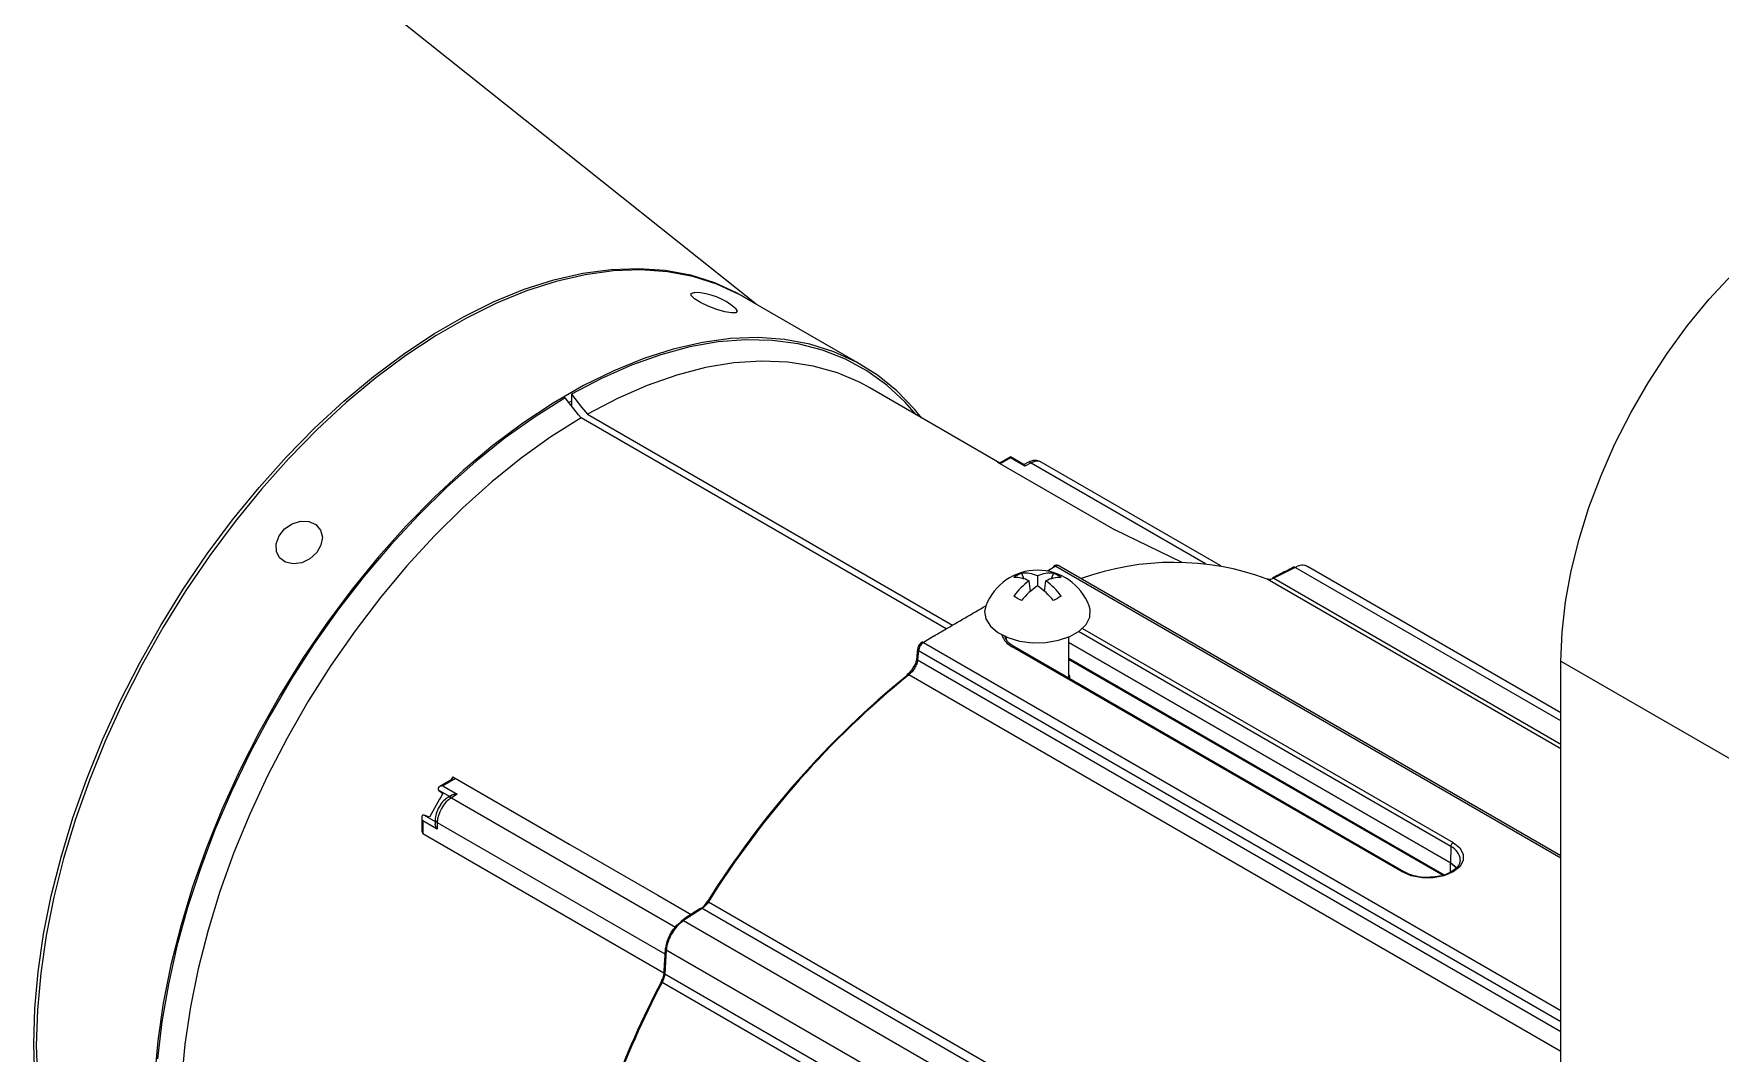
# Model space of a CAD drawing. Extents: x 8 to 113, y 0 to 87.
# Drawn here: x 70.52 to 78.05, y 11.12 to 15.67 of the extents above; entities that cross this region are included whole.
import ezdxf

# ---------------------------------------------------------------- set-up
doc = ezdxf.new("R2010")
doc.units = 0
doc.header["$MEASUREMENT"] = 0
doc.layers.add('OBJECT', color=7, linetype='CONTINUOUS')

msp = doc.modelspace()

# ---------------------------------------------------------------- linework, layer by layer
at = {"layer": 'OBJECT'}
for p, q in [((73.7409, 14.4642), (71.0983, 16.569)), ((73.6895, 14.4938), (73.6733, 14.5029)), ((74.2124, 14.192), (73.6895, 14.4938)), ((74.8293, 13.7544), (74.2479, 14.0901)), ((72.9164, 14.0311), (72.9073, 14.0259)), ((72.9117, 14.0155), (72.9164, 14.0128)), ((72.9164, 14.0618), (72.9164, 14.0128)), ((74.5895, 13.0142), (72.9588, 13.9556)), ((72.9871, 13.9719), (74.6178, 13.0306)), ((74.8771, 13.782), (74.8275, 13.7534)), ((74.9382, 13.7467), (74.8771, 13.782)), ((74.8185, 13.7577), (75.3418, 13.4556)), ((74.8275, 13.7533), (74.8185, 13.7577)), ((74.8771, 13.7769), (74.8311, 13.7504)), ((74.9414, 13.7398), (74.8771, 13.7769)), ((74.9541, 13.7565), (74.9373, 13.7473)), ((74.9685, 13.7547), (74.9414, 13.7398)), ((74.9685, 13.7547), (75.7467, 13.3055)), ((75.8158, 13.296), (75.0139, 13.7589)), ((75.6432, 13.3102), (75.3418, 13.4556)), ((74.9255, 13.2629), (74.9363, 13.2374)), ((75.0784, 13.2941), (75.0406, 13.2723)), ((75.0689, 13.2629), (75.0581, 13.2374)), ((75.0784, 13.2941), (77.3347, 11.9916)), ((77.3347, 12.0017), (75.0932, 13.2957)), ((76.1475, 13.2882), (76.0532, 13.2399)), ((77.3347, 12.6029), (76.1475, 13.2882)), ((77.3347, 12.6397), (76.2036, 13.2927)), ((74.9654, 13.1815), (74.9593, 13.2285)), ((74.9972, 13.2504), (74.9972, 13.2067)), ((75.029, 13.1815), (75.0351, 13.2285)), ((77.3347, 12.4793), (76.0234, 13.2363)), ((76.0532, 13.2399), (77.3347, 12.5001)), ((74.5346, 12.9819), (74.4883, 12.9534)), ((74.4883, 12.9534), (77.3347, 11.3102)), ((74.8567, 12.9786), (74.8567, 12.9714)), ((75.1376, 12.7945), (75.1377, 12.9785)), ((75.1377, 12.9534), (76.8408, 11.9702)), ((76.8424, 12.0422), (75.18, 13.0019)), ((75.1975, 13.016), (76.853, 12.0602)), ((74.4577, 12.8827), (74.4578, 12.8831)), ((74.4663, 12.9178), (74.4621, 12.8758)), ((74.4663, 12.9178), (77.3347, 11.2619)), ((74.8915, 12.9351), (74.8785, 12.9438)), ((76.6256, 11.929), (74.884, 12.9344)), ((76.6331, 11.9297), (74.8915, 12.9351)), ((76.8408, 11.9696), (75.1377, 12.9528)), ((75.1377, 12.8829), (76.813, 11.9157)), ((75.1377, 12.8781), (76.8074, 11.9142)), ((77.3347, 11.1278), (74.4225, 12.809)), ((74.4621, 12.8758), (77.3347, 11.2175)), ((77.3347, 12.8697), (78.2186, 12.3594)), ((77.3347, 7.9713), (77.3347, 12.8697)), ((72.3861, 12.3535), (72.3771, 12.3388)), ((72.3861, 12.3535), (72.9094, 12.0514)), ((72.3723, 12.2663), (72.3232, 12.2947)), ((72.3232, 12.2947), (72.3419, 12.2797)), ((72.3765, 12.3384), (72.3269, 12.3098)), ((72.3987, 12.3462), (72.3419, 12.3134)), ((72.3419, 12.3134), (72.4062, 12.2763)), ((72.4062, 12.2763), (72.3804, 12.2606)), ((72.3816, 12.272), (72.3648, 12.2618)), ((72.3804, 12.2606), (73.3807, 11.6831)), ((72.2474, 12.1721), (72.2474, 12.1108)), ((72.3161, 12.1202), (72.2518, 12.1573)), ((72.2518, 12.1573), (72.2518, 12.1006)), ((72.2586, 12.1829), (72.3078, 12.1545)), ((72.2818, 12.1738), (72.2586, 12.1829)), ((72.3079, 12.1633), (72.3075, 12.1436)), ((72.3167, 12.1504), (72.3161, 12.1202)), ((72.3167, 12.1504), (73.3336, 11.5634)), ((72.2474, 12.1108), (72.2518, 12.1006)), ((72.2518, 12.1006), (73.3282, 11.4792)), ((72.9094, 12.0514), (73.3018, 11.8249)), ((76.8424, 12.0422), (76.8408, 11.9702)), ((76.8418, 11.928), (76.8408, 11.9696)), ((73.3018, 11.8249), (73.4502, 11.7392)), ((73.5002, 11.766), (73.4165, 11.7116)), ((76.2702, 10.167), (73.5002, 11.766)), ((73.5276, 11.7955), (76.2988, 10.1958)), ((73.4165, 11.7116), (76.2837, 10.0564)), ((73.3395, 11.5796), (73.3324, 11.4737)), ((76.2095, 9.9228), (73.3395, 11.5796)), ((73.328, 11.4805), (73.3281, 11.4807)), ((73.3324, 11.4737), (76.1024, 9.8746)), ((76.0919, 9.8365), (73.3208, 11.4363))]:
    msp.add_line(p, q, dxfattribs=at)
at = {"layer": 'OBJECT', "flags": 128}
for points in [[(77.3347, 12.8697), (77.3398, 12.9998), (77.355, 13.1347), (77.3803, 13.2732), (77.4153, 13.4141), (77.4598, 13.5563), (77.5135, 13.6985), (77.5758, 13.8395), (77.6462, 13.9781), (77.7242, 14.1131), (77.809, 14.2434), (77.9, 14.3679), (77.9963, 14.4854), (78.0971, 14.5951), (78.2017, 14.6959), (78.309, 14.787), (78.4182, 14.8676), (78.5283, 14.9371)], [(70.515, 11.1604), (70.52, 11.3195), (70.5348, 11.4835), (70.5594, 11.6515), (70.5936, 11.8225), (70.6374, 11.9957), (70.6903, 12.1702), (70.7522, 12.345), (70.8227, 12.5191), (70.9015, 12.6918), (70.9881, 12.862), (71.0821, 13.0288), (71.183, 13.1913), (71.2901, 13.3487), (71.403, 13.5002), (71.5211, 13.6449), (71.6437, 13.782), (71.7702, 13.9109), (71.8998, 14.0308), (72.032, 14.1411), (72.1659, 14.2411), (72.301, 14.3305), (72.4364, 14.4087), (72.5714, 14.4752), (72.7054, 14.5298), (72.8375, 14.5721), (72.9672, 14.6019), (73.0936, 14.619), (73.2162, 14.6234), (73.3343, 14.6151), (73.4472, 14.594), (73.5544, 14.5603), (73.6552, 14.5142), (73.7136, 14.4799)], [(73.6733, 14.5029), (73.6655, 14.5072), (73.5647, 14.5533), (73.4576, 14.587), (73.3447, 14.6081), (73.2266, 14.6164), (73.1041, 14.612), (72.9777, 14.5949), (72.8481, 14.5651), (72.716, 14.5228), (72.582, 14.4682), (72.4471, 14.4017), (72.3117, 14.3236), (72.1767, 14.2343), (72.0428, 14.1342), (71.9107, 14.0239), (71.7811, 13.9041), (71.6547, 13.7753), (71.5321, 13.6382), (71.4141, 13.4936), (71.3012, 13.3422), (71.1941, 13.1848), (71.0933, 13.0223), (70.9993, 12.8555), (70.9128, 12.6854), (70.834, 12.5129), (70.7635, 12.3387), (70.7016, 12.164), (70.6487, 11.9896), (70.605, 11.8165), (70.5707, 11.6455), (70.5462, 11.4776), (70.5314, 11.3137), (70.5264, 11.1546), (70.5314, 11.0013)], [(73.6315, 14.4243), (73.6016, 14.4295), (73.5652, 14.4402), (73.5271, 14.4548), (73.4925, 14.4715), (73.4661, 14.4878), (73.4514, 14.5018), (73.4505, 14.5113), (73.4633, 14.5153), (73.4676, 14.5153)], [(73.6468, 14.4458), (73.6488, 14.444), (73.6568, 14.432), (73.6507, 14.4252), (73.6315, 14.4243)], [(74.4791, 13.9566), (74.4476, 13.9952), (74.3689, 14.0769), (74.2823, 14.1471), (74.1884, 14.2053), (74.0876, 14.2514), (73.9804, 14.2851), (73.8676, 14.3062), (73.7495, 14.3146), (73.627, 14.3102), (73.5006, 14.293), (73.371, 14.2632), (73.2388, 14.2209), (73.1049, 14.1664), (72.9699, 14.0999), (72.8346, 14.0217), (72.6996, 13.9324), (72.5657, 13.8323), (72.4336, 13.7221), (72.304, 13.6022), (72.1776, 13.4734), (72.055, 13.3363), (71.937, 13.1917), (71.8241, 13.0403), (71.717, 12.8829), (71.6162, 12.7204), (71.5222, 12.5537), (71.4357, 12.3836), (71.3569, 12.211), (71.2864, 12.0369), (71.2245, 11.8622), (71.1716, 11.6877), (71.1279, 11.5146), (71.0936, 11.3436), (71.069, 11.1757), (71.0542, 11.0118)], [(74.4554, 13.9703), (74.4065, 14.0256), (74.3248, 14.1014), (74.2357, 14.1657), (74.1395, 14.2181), (74.0367, 14.2584), (73.928, 14.2863), (73.8138, 14.3018), (73.6948, 14.3047), (73.5717, 14.295), (73.445, 14.2727), (73.3154, 14.2381), (73.1837, 14.1912), (73.0504, 14.1323), (72.9164, 14.0618)], [(74.2479, 14.0901), (74.2048, 14.1133), (74.1035, 14.1564), (73.9959, 14.1869), (73.8827, 14.2046), (73.7644, 14.2094), (73.6418, 14.2014), (73.5154, 14.1805), (73.386, 14.1469), (73.2544, 14.1008), (73.1212, 14.0423), (72.9871, 13.9719)], [(72.8881, 14.0454), (72.7541, 13.9612), (72.6209, 13.8663), (72.4891, 13.7611), (72.3596, 13.6461), (72.2329, 13.5221), (72.1097, 13.3896), (71.9907, 13.2493), (71.8766, 13.1021), (71.7678, 12.9486), (71.6651, 12.7897), (71.5689, 12.6262), (71.4797, 12.4589), (71.3981, 12.2889), (71.3244, 12.1169), (71.259, 11.9439), (71.2023, 11.7708), (71.1546, 11.5985), (71.1162, 11.4278), (71.0871, 11.2598), (71.0677, 11.0954)], [(72.9588, 13.9556), (72.9482, 13.9691), (72.8881, 14.0454)], [(72.9164, 14.0618), (72.9617, 14.0042), (72.9871, 13.9719)], [(72.9588, 13.9556), (72.8248, 13.8713), (72.6916, 13.7759), (72.5599, 13.67), (72.4306, 13.5543), (72.3042, 13.4293), (72.1815, 13.2957), (72.0633, 13.1542), (71.95, 13.0058), (71.8424, 12.8511), (71.7411, 12.691), (71.6466, 12.5265), (71.5595, 12.3584), (71.4801, 12.1877), (71.4091, 12.0152), (71.3467, 11.842), (71.2933, 11.6691), (71.2492, 11.4973), (71.2146, 11.3276), (71.1898, 11.161), (71.1749, 10.9984)], [(74.8771, 13.7769), (74.8771, 13.7791), (74.8771, 13.7807), (74.8771, 13.7817), (74.8771, 13.782)], [(71.7785, 13.3546), (71.7486, 13.3271), (71.7122, 13.3095), (71.6742, 13.304), (71.6396, 13.3115), (71.6132, 13.331), (71.5985, 13.3597), (71.5975, 13.3939), (71.6104, 13.4289), (71.6354, 13.46), (71.6691, 13.4829), (71.707, 13.4947), (71.7439, 13.4936), (71.7749, 13.4799), (71.7958, 13.4554), (71.8038, 13.4234), (71.7978, 13.3882), (71.7785, 13.3546)], [(75.0784, 13.2941), (75.0765, 13.2951), (75.0746, 13.2955), (75.0729, 13.2956), (75.0713, 13.2951), (75.071, 13.2949), (75.07, 13.2942), (75.069, 13.2928), (75.0683, 13.2911), (75.068, 13.2891)], [(74.7667, 13.1173), (74.7613, 13.0923), (74.7669, 13.0583), (74.7869, 13.0262), (74.8202, 12.9979), (74.8645, 12.9754), (74.9172, 12.9598), (74.975, 12.9524), (75.0341, 12.9535), (75.0909, 12.963), (75.1418, 12.9804), (75.1837, 13.0045), (75.2138, 13.0339), (75.2303, 13.0667), (75.2321, 13.1008), (75.2277, 13.1172)], [(74.462, 12.9251), (74.459, 12.8957), (74.4578, 12.8831)], [(76.853, 12.0602), (76.8826, 12.0367), (76.8981, 12.0091), (76.8981, 11.9801), (76.8826, 11.9525), (76.853, 11.929), (76.8123, 11.9119), (76.7645, 11.9029), (76.7142, 11.9029), (76.6663, 11.9119), (76.6256, 11.929)], [(76.8408, 11.9702), (76.8672, 11.9493), (76.8689, 11.9472)], [(76.8684, 11.9472), (76.8672, 11.9486), (76.8408, 11.9696)], [(73.5276, 11.7955), (73.5258, 11.7965), (73.5243, 11.7974), (73.5231, 11.7979), (73.5223, 11.7982), (73.5219, 11.7983), (73.522, 11.798), (73.5225, 11.7975), (73.5234, 11.7968)], [(73.3208, 11.4363), (73.319, 11.4373), (73.3175, 11.4383), (73.3164, 11.439), (73.3158, 11.4395), (73.3156, 11.4398), (73.3158, 11.4399), (73.3165, 11.4398), (73.3176, 11.4394)], [(71.0933, 9.941), (71.0821, 9.9469), (70.9881, 10.0052), (70.9015, 10.0753), (70.8227, 10.157), (70.7522, 10.2498), (70.6903, 10.3531), (70.6374, 10.4664), (70.5936, 10.5891), (70.5594, 10.7206), (70.5348, 10.8602), (70.52, 11.0071), (70.515, 11.1604)]]:
    msp.add_lwpolyline(points, dxfattribs=at)
at = {"layer": 'OBJECT'}
for centre, radius, start, end in [((73.4621, 14.2354), 0.28, 48.71827, 88.87037), ((74.9598, 13.7439), 0.0139, 51.24483, 114.58049), ((74.9972, 13.0295), 0.2466, 20.82705, 159.15824), ((74.99, 13.1113), 0.1648, 113.06744, 126.91252), ((74.9388, 13.1274), 0.1361, 64.6072, 95.62513), ((75.0556, 13.1274), 0.1361, 84.3648, 115.38593), ((75.0043, 13.1113), 0.1648, 53.08053, 66.92485), ((75.6052, 12.0995), 1.2113, 69.80117, 109.9152), ((76.1432, 13.2831), 0.00665, 49.45903, 112.00746), ((74.8973, 13.1047), 0.1385, 63.41396, 92.59327), ((75.1442, 12.9755), 0.3134, 126.1565, 143.87932), ((75.2143, 12.8998), 0.3759, 125.2793, 140.20811), ((74.7801, 12.8999), 0.3758, 39.78216, 54.71446), ((75.097, 13.1047), 0.1385, 87.39794, 116.57838), ((74.8502, 12.9755), 0.3134, 36.11193, 53.83644), ((76.0488, 13.2344), 0.00698, 51.06577, 110.21212), ((74.2675, 12.0404), 1.2817, 59.11486, 60.89052), ((75.7285, 12.0372), 1.2853, 119.1047, 120.87526), ((74.4839, 12.9475), 0.0074, 53.86825, 116.61245), ((74.9184, 13.0101), 0.0831, 195.97348, 245.57644), ((74.4659, 12.8831), 0.00817, 182.36282, 242.16955), ((74.47, 12.9249), 0.00799, 177.49981, 242.61096), ((74.8884, 12.9286), 0.00721, 64.15733, 127.15209), ((77.0052, 9.6197), 4.1064, 129.12913, 147.98321), ((77.0272, 9.6073), 4.1273, 129.12912, 147.98322), ((74.4184, 12.8063), 0.00478, 127.20246, 193.62548), ((74.4181, 12.8037), 0.0069, 50.25191, 112.27267), ((76.1558, 10.0443), 4.4207, 149.62448, 151.20291), ((72.3287, 12.3005), 0.00802, 175.59411, 226.55015), ((72.3716, 12.248), 0.0154, 55.26265, 116.22279), ((72.2563, 12.1752), 0.00802, 73.44673, 124.40064), ((72.3233, 12.1643), 0.0153, 183.3589, 244.78297), ((76.8655, 12.0408), 0.0231, 122.67424, 176.45978), ((76.8148, 11.9774), 0.0705, 3.54638, 66.90464), ((76.63, 11.9232), 0.0072, 63.6684, 127.19404), ((76.8549, 11.9699), 0.0141, 178.69957, 181.30043), ((73.4959, 11.7595), 0.0079, 56.50146, 118.67235), ((73.4126, 11.7059), 0.00739, 125.9584, 180.82803), ((73.4121, 11.705), 0.00793, 56.63935, 118.58668), ((73.3422, 11.5856), 0.00718, 118.21808, 173.00105), ((73.343, 11.5866), 0.00783, 180.82691, 243.7194), ((73.3359, 11.4807), 0.00782, 181.3219, 243.80882), ((77.0795, 9.4688), 4.2468, 152.35363, 167.26038), ((77.1019, 9.4557), 4.2684, 152.35363, 167.26037)]:
    msp.add_arc(centre, radius, start, end, dxfattribs=at)
for centre, major_axis, ratio, start_param, end_param in [((74.9675, 13.6818), (0.0472, 0.0767), 0.577068, 0.016448, 0.801802), ((72.3419, 12.3011), (0.0212, 0), 0.577382, 1.570796, 3.141593), ((72.3793, 12.1877), (0.045, 0.0779), 0.558374, 0.785318, 2.356114), ((72.2624, 12.1634), (-0.0106, 0.0184), 0.577335, 6.283145, 7.853941)]:
    msp.add_ellipse(centre, major_axis=major_axis, ratio=ratio, start_param=start_param, end_param=end_param, dxfattribs=at)
for points, knots in [([(74.9414, 13.7398), (74.9414, 13.7399), (74.9407, 13.7424), (74.9397, 13.7457), (74.9384, 13.7462), (74.938, 13.7464)], [0, 0, 0, 0, 0.011372, 0.701688, 1, 1, 1, 1]), ([(75.0116, 13.7595), (75.0058, 13.762), (74.9936, 13.7672), (74.9731, 13.7652), (74.9603, 13.7594), (74.9541, 13.7565)], [0, 0, 0, 0, 0.31358, 0.664149, 1, 1, 1, 1]), ([(75.093, 13.2954), (75.0915, 13.2963), (75.0879, 13.2984), (75.0813, 13.2985), (75.0754, 13.2974), (75.0722, 13.2954), (75.0712, 13.2947)], [0, 0, 0, 0, 0.222616, 0.526672, 0.835397, 1, 1, 1, 1]), ([(75.0931, 13.2954), (75.0918, 13.2961), (75.0889, 13.2976), (75.0835, 13.2967), (75.0798, 13.2948), (75.0784, 13.2941)], [0, 0, 0, 0, 0.32277, 0.751763, 1, 1, 1, 1]), ([(76.1407, 13.2893), (76.1187, 13.278), (76.0871, 13.262), (76.0558, 13.2457), (76.0464, 13.2409)], [0, 0, 0, 0, 0.700004, 1, 1, 1, 1]), ([(76.2031, 13.2916), (76.1986, 13.294), (76.1878, 13.2998), (76.1676, 13.2973), (76.1531, 13.2907), (76.1475, 13.2882)], [0, 0, 0, 0, 0.308736, 0.736533, 1, 1, 1, 1]), ([(76.0532, 13.2399), (76.0479, 13.2377), (76.0368, 13.2331), (76.028, 13.2352), (76.0234, 13.2363)], [0, 0, 0, 0, 0.473398, 1, 1, 1, 1]), ([(74.5346, 12.9819), (74.5505, 12.9913), (74.6276, 13.0368), (74.7051, 13.0819), (74.7668, 13.1176)], [0, 0, 0, 0, 0.0908512, 0.4384332, 0.4384332, 0.4384332, 0.4384332]), ([(74.4807, 12.9537), (74.4794, 12.953), (74.475, 12.9506), (74.469, 12.9435), (74.4635, 12.9343), (74.4628, 12.9279), (74.4624, 12.9251)], [0, 0, 0, 0, 0.1383839, 0.4395757, 0.753494, 1, 1, 1, 1]), ([(74.4883, 12.9534), (74.4859, 12.9518), (74.4811, 12.9485), (74.4747, 12.9407), (74.4697, 12.9318), (74.467, 12.9238), (74.4665, 12.9194), (74.4663, 12.9178)], [0, 0, 0, 0, 0.218059, 0.436117, 0.654231, 0.872517, 1, 1, 1, 1]), ([(74.8785, 12.9438), (74.8783, 12.9439), (74.8695, 12.9498), (74.859, 12.9635), (74.8513, 12.9769), (74.8524, 12.9839), (74.8525, 12.9844)], [0, 0, 0, 0, 0.009167, 0.481321, 0.957012, 1, 1, 1, 1]), ([(74.4573, 12.8827), (74.457, 12.8799), (74.4564, 12.8719), (74.45, 12.8544), (74.4385, 12.8342), (74.4257, 12.8183), (74.4177, 12.8124), (74.4152, 12.8105)], [0, 0, 0, 0, 0.126763, 0.367098, 0.619906, 0.877147, 1, 1, 1, 1]), ([(74.4621, 12.8758), (74.461, 12.8701), (74.4587, 12.8586), (74.4495, 12.8398), (74.4372, 12.8221), (74.4274, 12.8134), (74.4225, 12.809)], [0, 0, 0, 0, 0.249668, 0.499372, 0.748128, 1, 1, 1, 1]), ([(75.1415, 12.7944), (75.1418, 12.7951), (75.1432, 12.8), (75.1402, 12.8049), (75.1376, 12.809)], [0, 0, 0, 0, 0.1466132, 1, 1, 1, 1]), ([(72.3817, 12.2718), (72.3825, 12.2723), (72.3855, 12.2743), (72.3939, 12.2764), (72.4017, 12.2767), (72.4061, 12.2763), (72.4062, 12.2763)], [0, 0, 0, 0, 0.1251175, 0.5082943, 0.992031, 1, 1, 1, 1]), ([(72.3294, 12.2264), (72.324, 12.2169), (72.3131, 12.198), (72.3084, 12.1759), (72.308, 12.1647), (72.3079, 12.1633)], [0, 0, 0, 0, 0.467259, 0.930583, 1, 1, 1, 1]), ([(72.3648, 12.2618), (72.3602, 12.2585), (72.3474, 12.2495), (72.3346, 12.2367), (72.3295, 12.2267), (72.3294, 12.2264)], [0, 0, 0, 0, 0.354292, 0.985206, 1, 1, 1, 1]), ([(72.3161, 12.1202), (72.316, 12.1203), (72.3135, 12.1239), (72.3099, 12.1308), (72.3074, 12.1391), (72.3077, 12.1427), (72.3077, 12.1436)], [0, 0, 0, 0, 0.0079682, 0.49166, 0.8748014, 1, 1, 1, 1]), ([(76.884, 11.9816), (76.8838, 11.9768), (76.8835, 11.9658), (76.8707, 11.9474), (76.8467, 11.9287), (76.8126, 11.9142), (76.7726, 11.9052), (76.7443, 11.9049), (76.7303, 11.9048)], [0, 0, 0, 0, 0.131191, 0.298408, 0.477141, 0.652152, 0.827103, 1, 1, 1, 1]), ([(76.7303, 11.9048), (76.73, 11.9047), (76.7156, 11.9041), (76.6873, 11.9092), (76.6547, 11.9183), (76.6388, 11.9267), (76.6331, 11.9297)], [0, 0, 0, 0, 0.006218, 0.395138, 0.782364, 1, 1, 1, 1]), ([(73.4921, 11.7664), (73.4725, 11.7537), (73.4445, 11.7356), (73.4167, 11.7173), (73.4084, 11.7119)], [0, 0, 0, 0, 0.700006, 1, 1, 1, 1]), ([(73.497, 11.767), (73.5001, 11.7694), (73.5096, 11.7768), (73.5179, 11.7887), (73.5234, 11.7968)], [0, 0, 0, 0, 0.326466, 1, 1, 1, 1]), ([(73.5276, 11.7955), (73.5237, 11.7899), (73.5157, 11.7786), (73.5058, 11.7699), (73.5008, 11.7664), (73.5002, 11.766)], [0, 0, 0, 0, 0.471916, 0.943784, 1, 1, 1, 1]), ([(73.3389, 11.592), (73.3401, 11.6008), (73.3426, 11.6186), (73.3549, 11.6478), (73.3718, 11.6748), (73.3896, 11.6945), (73.4009, 11.7027), (73.4053, 11.7058)], [0, 0, 0, 0, 0.2168, 0.433617, 0.650078, 0.866405, 1, 1, 1, 1]), ([(73.4165, 11.7116), (73.4082, 11.7054), (73.3917, 11.693), (73.3692, 11.664), (73.3516, 11.6315), (73.3419, 11.6021), (73.3402, 11.5858), (73.3395, 11.5796)], [0, 0, 0, 0, 0.216872, 0.433758, 0.650331, 0.86677, 1, 1, 1, 1]), ([(73.3352, 11.5865), (73.3334, 11.5618), (73.331, 11.5266), (73.3288, 11.4911), (73.3282, 11.4805)], [0, 0, 0, 0, 0.700006, 1, 1, 1, 1]), ([(73.3176, 11.4394), (73.3214, 11.4472), (73.3274, 11.4599), (73.3292, 11.4717), (73.3298, 11.4761)], [0, 0, 0, 0, 0.623283, 1, 1, 1, 1]), ([(73.3324, 11.4737), (73.3316, 11.4678), (73.3299, 11.4559), (73.3239, 11.4429), (73.3208, 11.4363)], [0, 0, 0, 0, 0.487924, 1, 1, 1, 1])]:
    msp.add_open_spline(points, degree=3, knots=knots, dxfattribs=at)
msp.add_open_spline([(75.0388, 13.2726), (75.0485, 13.2781), (75.0582, 13.2836), (75.068, 13.2891)], degree=3, dxfattribs=at)

doc.saveas('drawing.dxf')
